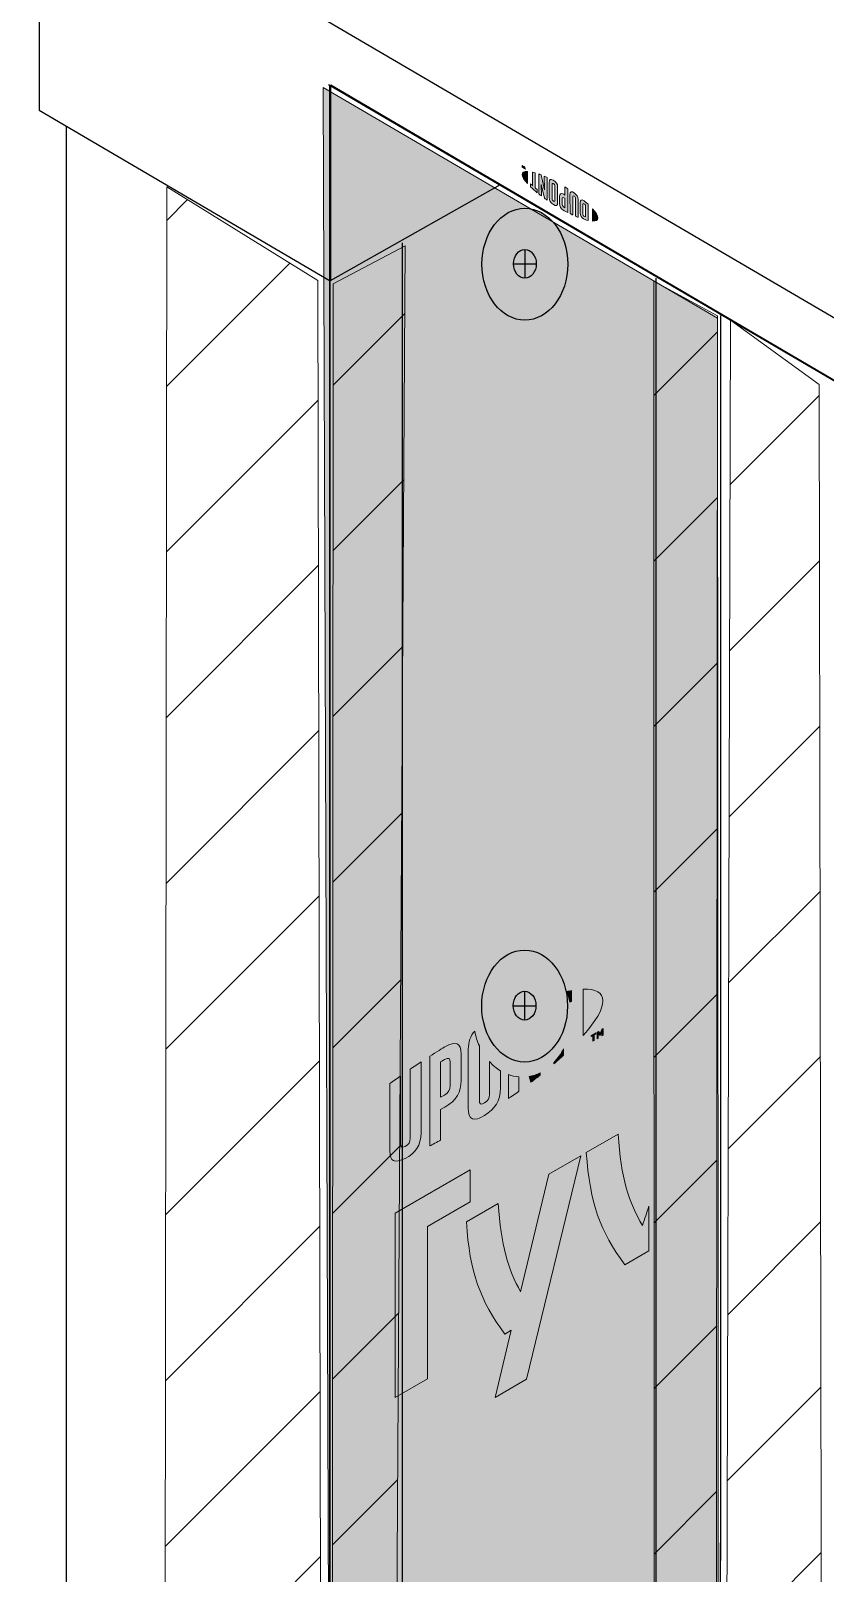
# Model space of a CAD drawing. Extents: x -1392 to 5791, y -3809 to 1722.
# Drawn here: x -850.2 to -782.4, y -1774.4 to -1642.7 of the extents above; entities that cross this region are included whole.
import ezdxf

# ---------------------------------------------------------------- set-up
doc = ezdxf.new("R2010")
doc.units = 0
doc.header["$MEASUREMENT"] = 0
for name, color, linetype, lineweight in [('G-ANNO-TTLB', 7, 'Continuous', 0), ('Layer 12', 7, 'Continuous', 0), ('TYVEK', 7, 'Continuous', 0), ('X-REF - TRACED', 7, 'Continuous', 0)]:
    doc.layers.add(name, color=color, linetype=linetype, lineweight=lineweight)
pattern_1 = [(45, (0, 0), (-7.071067, 7.07107), [])]

# ---------------------------------------------------------------- blocks, each defined once
blk = doc.blocks.new('Block_486')
at = {"layer": 'TYVEK', "color": 18, "lineweight": 25, "true_color": 0x000000}
for points in [[(-785.06, -1666.59)], [(-785.06, -1771.54)]]:
    blk.add_lwpolyline(points, dxfattribs=at)
blk = doc.blocks.new('Block_507')
at = {"layer": 'TYVEK', "true_color": 0x003b71, "transparency": 33554687}
h = blk.add_hatch(color=156, dxfattribs=at)
h.dxf.hatch_style = 2
edge = h.paths.add_edge_path()
edge.add_ellipse((-808.02, -1662.6), major_axis=(0, 4.78), ratio=0.766948, start_angle=0, end_angle=360)
h = blk.add_hatch(color=156, dxfattribs=at)
h.dxf.hatch_style = 2
edge = h.paths.add_edge_path()
edge.add_ellipse((-808.04, -1725.97), major_axis=(0, 4.78), ratio=0.766948, start_angle=0, end_angle=360)
at = {"layer": 'TYVEK', "color": 18, "lineweight": 25, "true_color": 0x080808}
for p, q in [((-808.02, -1661.34), (-808.02, -1663.8)), ((-809, -1662.57), (-807.05, -1662.57)), ((-808.04, -1724.7), (-808.04, -1727.17)), ((-809.01, -1725.94), (-807.07, -1725.94))]:
    blk.add_line(p, q, dxfattribs=at)
at = {"layer": 'TYVEK', "color": 33, "lineweight": 25, "true_color": 0xcc9966}
for points in [[(-808.54, -1658.18)], [(-812.2, -1662.96)], [(-808.55, -1721.55)]]:
    blk.add_lwpolyline(points, dxfattribs=at)
at = {"layer": 'TYVEK', "color": 18, "lineweight": 25, "true_color": 0x000000}
for centre in [(-808.02, -1662.6), (-808.04, -1725.97)]:
    blk.add_ellipse(centre, major_axis=(0, 4.78), ratio=0.766948, dxfattribs=at)
at = {"layer": 'TYVEK', "color": 18, "lineweight": 25, "true_color": 0x080808}
for centre in [(-808.02, -1662.57), (-808.04, -1725.94)]:
    blk.add_ellipse(centre, major_axis=(0, 1.23), ratio=0.788846, dxfattribs=at)
blk = doc.blocks.new('Block_668')
at = {"layer": 'TYVEK', "true_color": 0x003b71, "transparency": 33554687}
h = blk.add_hatch(color=156, dxfattribs=at)
h.dxf.hatch_style = 2
edge = h.paths.add_edge_path()
edge.add_spline(control_points=[(-808.11, -1654.39), (-808.11, -1654.39), (-808.14, -1654.38), (-808.14, -1654.38), (-808.14, -1654.38), (-808.18, -1654.28), (-808.18, -1654.28), (-808.18, -1654.28), (-808.22, -1654.33), (-808.22, -1654.33), (-808.22, -1654.33), (-808.24, -1654.32), (-808.24, -1654.32), (-808.24, -1654.32), (-808.24, -1654.17), (-808.24, -1654.17), (-808.24, -1654.17), (-808.22, -1654.18), (-808.22, -1654.18), (-808.22, -1654.18), (-808.22, -1654.29), (-808.22, -1654.29), (-808.22, -1654.29), (-808.18, -1654.24), (-808.18, -1654.24), (-808.18, -1654.24), (-808.18, -1654.24), (-808.18, -1654.24), (-808.18, -1654.24), (-808.14, -1654.33), (-808.14, -1654.33), (-808.14, -1654.33), (-808.14, -1654.23), (-808.14, -1654.23), (-808.14, -1654.23), (-808.11, -1654.24), (-808.11, -1654.24), (-808.11, -1654.24), (-808.11, -1654.39), (-808.11, -1654.39)], knot_values=[0, 0, 0, 0, 1, 1, 1, 2, 2, 2, 3, 3, 3, 4, 4, 4, 5, 5, 5, 6, 6, 6, 7, 7, 7, 8, 8, 8, 9, 9, 9, 10, 10, 10, 11, 11, 11, 12, 12, 12, 13, 13, 13, 13], degree=3, periodic=0)
edge = h.paths.add_edge_path()
edge.add_spline(control_points=[(-808.02, -1654.42), (-808.02, -1654.42), (-807.98, -1654.44), (-807.98, -1654.44), (-807.98, -1654.44), (-807.98, -1654.47), (-807.98, -1654.47), (-807.98, -1654.47), (-808.08, -1654.41), (-808.08, -1654.41), (-808.08, -1654.41), (-808.08, -1654.38), (-808.08, -1654.38), (-808.08, -1654.38), (-808.04, -1654.4), (-808.04, -1654.4), (-808.04, -1654.4), (-808.04, -1654.28), (-808.04, -1654.28), (-808.04, -1654.28), (-808.02, -1654.29), (-808.02, -1654.29), (-808.02, -1654.29), (-808.02, -1654.42), (-808.02, -1654.42)], knot_values=[0, 0, 0, 0, 1, 1, 1, 2, 2, 2, 3, 3, 3, 4, 4, 4, 5, 5, 5, 6, 6, 6, 7, 7, 7, 8, 8, 8, 8], degree=3, periodic=0)
h = blk.add_hatch(color=156, dxfattribs=at)
h.dxf.hatch_style = 2
edge = h.paths.add_edge_path()
edge.add_spline(control_points=[(-808.24, -1654.94), (-808.24, -1654.75), (-808.08, -1654.66), (-807.8, -1654.67), (-807.8, -1654.67), (-807.8, -1655.71), (-807.8, -1655.71), (-808.08, -1655.4), (-808.24, -1655.13), (-808.24, -1654.94)], knot_values=[0, 0, 0, 0, 1, 1, 1, 2, 2, 2, 3, 3, 3, 3], degree=3, periodic=0)
h = blk.add_hatch(color=156, dxfattribs=at)
h.dxf.hatch_style = 2
edge = h.paths.add_edge_path()
edge.add_spline(control_points=[(-806.96, -1656.23), (-807.02, -1656.18), (-807.08, -1656.13), (-807.14, -1656.08), (-807.14, -1656.08), (-807.14, -1654.8), (-807.14, -1654.8), (-807.19, -1654.78), (-807.29, -1654.75), (-807.36, -1654.74), (-807.36, -1654.74), (-807.36, -1655.9), (-807.36, -1655.9), (-807.42, -1655.84), (-807.48, -1655.79), (-807.54, -1655.74), (-807.54, -1655.74), (-807.53, -1655.99), (-807.53, -1655.99), (-807.36, -1656.16), (-807.17, -1656.32), (-806.96, -1656.5), (-806.96, -1656.5), (-806.96, -1656.23), (-806.96, -1656.23)], knot_values=[0, 0, 0, 0, 1, 1, 1, 2, 2, 2, 3, 3, 3, 4, 4, 4, 5, 5, 5, 6, 6, 6, 7, 7, 7, 8, 8, 8, 8], degree=3, periodic=0)
h = blk.add_hatch(color=156, dxfattribs=at)
h.dxf.hatch_style = 2
edge = h.paths.add_edge_path()
edge.add_spline(control_points=[(-806.63, -1655.78), (-806.63, -1655.78), (-806.35, -1656.96), (-806.35, -1656.96), (-806.28, -1657.01), (-806.19, -1657.08), (-806.12, -1657.12), (-806.12, -1657.12), (-806.12, -1655.19), (-806.12, -1655.19), (-806.17, -1655.16), (-806.3, -1655.11), (-806.36, -1655.08), (-806.36, -1655.08), (-806.34, -1656.24), (-806.34, -1656.24), (-806.34, -1656.24), (-806.63, -1654.97), (-806.63, -1654.97), (-806.69, -1654.95), (-806.78, -1654.92), (-806.84, -1654.89), (-806.84, -1654.89), (-806.83, -1656.6), (-806.83, -1656.6), (-806.77, -1656.65), (-806.66, -1656.73), (-806.61, -1656.77), (-806.61, -1656.77), (-806.63, -1655.78), (-806.63, -1655.78)], knot_values=[0, 0, 0, 0, 1, 1, 1, 2, 2, 2, 3, 3, 3, 4, 4, 4, 5, 5, 5, 6, 6, 6, 7, 7, 7, 8, 8, 8, 9, 9, 9, 10, 10, 10, 10], degree=3, periodic=0)
h = blk.add_hatch(color=156, dxfattribs=at)
h.dxf.hatch_style = 2
edge = h.paths.add_edge_path()
edge.add_spline(control_points=[(-805.7, -1655.77), (-805.7, -1655.69), (-805.67, -1655.66), (-805.59, -1655.71), (-805.5, -1655.76), (-805.47, -1655.82), (-805.47, -1655.9), (-805.47, -1655.9), (-805.47, -1657.16), (-805.47, -1657.16), (-805.47, -1657.24), (-805.49, -1657.27), (-805.58, -1657.22), (-805.67, -1657.16), (-805.69, -1657.11), (-805.69, -1657.03), (-805.69, -1657.03), (-805.7, -1655.77), (-805.7, -1655.77)], knot_values=[0, 0, 0, 0, 1, 1, 1, 2, 2, 2, 3, 3, 3, 4, 4, 4, 5, 5, 5, 6, 6, 6, 6], degree=3, periodic=0)
edge = h.paths.add_edge_path()
edge.add_spline(control_points=[(-805.58, -1657.5), (-805.35, -1657.64), (-805.22, -1657.6), (-805.22, -1657.34), (-805.22, -1657.34), (-805.22, -1656.02), (-805.22, -1656.02), (-805.22, -1655.74), (-805.35, -1655.55), (-805.59, -1655.43), (-805.82, -1655.3), (-805.95, -1655.34), (-805.95, -1655.63), (-805.95, -1655.63), (-805.94, -1656.89), (-805.94, -1656.89), (-805.94, -1657.18), (-805.83, -1657.34), (-805.58, -1657.5)], knot_values=[0, 0, 0, 0, 1, 1, 1, 2, 2, 2, 3, 3, 3, 4, 4, 4, 5, 5, 5, 6, 6, 6, 6], degree=3, periodic=0)
h = blk.add_hatch(color=156, dxfattribs=at)
h.dxf.hatch_style = 2
edge = h.paths.add_edge_path()
edge.add_spline(control_points=[(-804.82, -1656.98), (-804.82, -1656.89), (-804.79, -1656.86), (-804.69, -1656.92), (-804.69, -1656.92), (-804.6, -1656.97), (-804.6, -1656.97), (-804.6, -1656.97), (-804.6, -1657.77), (-804.6, -1657.77), (-804.64, -1657.75), (-804.66, -1657.74), (-804.68, -1657.72), (-804.79, -1657.66), (-804.81, -1657.6), (-804.82, -1657.51), (-804.82, -1657.51), (-804.82, -1656.98), (-804.82, -1656.98)], knot_values=[0, 0, 0, 0, 1, 1, 1, 2, 2, 2, 3, 3, 3, 4, 4, 4, 5, 5, 5, 6, 6, 6, 6], degree=3, periodic=0)
edge = h.paths.add_edge_path()
edge.add_spline(control_points=[(-804.7, -1658), (-804.66, -1658.02), (-804.5, -1658.1), (-804.36, -1658.18), (-804.36, -1658.18), (-804.36, -1656.16), (-804.36, -1656.16), (-804.41, -1656.13), (-804.54, -1656.05), (-804.61, -1656), (-804.61, -1656), (-804.6, -1656.69), (-804.6, -1656.69), (-804.6, -1656.69), (-804.7, -1656.63), (-804.7, -1656.63), (-804.96, -1656.49), (-805.07, -1656.56), (-805.06, -1656.82), (-805.06, -1656.82), (-805.06, -1657.41), (-805.06, -1657.41), (-805.06, -1657.66), (-804.94, -1657.86), (-804.7, -1658)], knot_values=[0, 0, 0, 0, 1, 1, 1, 2, 2, 2, 3, 3, 3, 4, 4, 4, 5, 5, 5, 6, 6, 6, 7, 7, 7, 8, 8, 8, 8], degree=3, periodic=0)
h = blk.add_hatch(color=156, dxfattribs=at)
h.dxf.hatch_style = 2
edge = h.paths.add_edge_path()
edge.add_spline(control_points=[(-803.92, -1656.84), (-803.92, -1656.76), (-803.9, -1656.72), (-803.81, -1656.78), (-803.73, -1656.84), (-803.7, -1656.9), (-803.7, -1656.99), (-803.7, -1656.99), (-803.7, -1658.49), (-803.7, -1658.49), (-803.64, -1658.51), (-803.52, -1658.57), (-803.46, -1658.59), (-803.46, -1658.59), (-803.47, -1657.07), (-803.47, -1657.07), (-803.47, -1656.83), (-803.57, -1656.68), (-803.81, -1656.51), (-804.03, -1656.35), (-804.17, -1656.4), (-804.17, -1656.67), (-804.17, -1656.67), (-804.16, -1658.27), (-804.16, -1658.27), (-804.12, -1658.3), (-803.97, -1658.37), (-803.92, -1658.39), (-803.92, -1658.39), (-803.92, -1656.84), (-803.92, -1656.84)], knot_values=[0, 0, 0, 0, 1, 1, 1, 2, 2, 2, 3, 3, 3, 4, 4, 4, 5, 5, 5, 6, 6, 6, 7, 7, 7, 8, 8, 8, 9, 9, 9, 10, 10, 10, 10], degree=3, periodic=0)
h = blk.add_hatch(color=156, dxfattribs=at)
h.dxf.hatch_style = 2
edge = h.paths.add_edge_path()
edge.add_spline(control_points=[(-803.07, -1657.49), (-803.07, -1657.41), (-803.03, -1657.4), (-802.98, -1657.43), (-802.94, -1657.45), (-802.88, -1657.5), (-802.83, -1657.55), (-802.83, -1657.55), (-802.83, -1658.54), (-802.83, -1658.54), (-802.88, -1658.53), (-802.94, -1658.51), (-802.98, -1658.49), (-803.03, -1658.46), (-803.07, -1658.41), (-803.07, -1658.33), (-803.07, -1658.33), (-803.07, -1657.49), (-803.07, -1657.49)], knot_values=[0, 0, 0, 0, 1, 1, 1, 2, 2, 2, 3, 3, 3, 4, 4, 4, 5, 5, 5, 6, 6, 6, 6], degree=3, periodic=0)
edge = h.paths.add_edge_path()
edge.add_spline(control_points=[(-803.01, -1658.73), (-802.93, -1658.77), (-802.82, -1658.81), (-802.62, -1658.86), (-802.62, -1658.86), (-802.62, -1657.48), (-802.62, -1657.48), (-802.8, -1657.31), (-802.94, -1657.2), (-803.01, -1657.15), (-803.19, -1657.05), (-803.29, -1657.12), (-803.29, -1657.32), (-803.29, -1657.32), (-803.29, -1658.24), (-803.29, -1658.24), (-803.29, -1658.44), (-803.19, -1658.63), (-803.01, -1658.73)], knot_values=[0, 0, 0, 0, 1, 1, 1, 2, 2, 2, 3, 3, 3, 4, 4, 4, 5, 5, 5, 6, 6, 6, 6], degree=3, periodic=0)
h = blk.add_hatch(color=156, dxfattribs=at)
h.dxf.hatch_style = 2
edge = h.paths.add_edge_path()
edge.add_spline(control_points=[(-801.79, -1658.65), (-801.79, -1658.45), (-801.95, -1658.18), (-802.23, -1657.87), (-802.23, -1657.87), (-802.23, -1658.91), (-802.23, -1658.91), (-801.95, -1658.92), (-801.79, -1658.83), (-801.79, -1658.65)], knot_values=[0, 0, 0, 0, 1, 1, 1, 2, 2, 2, 3, 3, 3, 3], degree=3, periodic=0)
at = {"layer": 'TYVEK'}
for points, knots in [([(-808.11, -1654.39), (-808.11, -1654.39), (-808.14, -1654.38), (-808.14, -1654.38), (-808.14, -1654.38), (-808.18, -1654.28), (-808.18, -1654.28), (-808.18, -1654.28), (-808.22, -1654.33), (-808.22, -1654.33), (-808.22, -1654.33), (-808.24, -1654.32), (-808.24, -1654.32), (-808.24, -1654.32), (-808.24, -1654.17), (-808.24, -1654.17), (-808.24, -1654.17), (-808.22, -1654.18), (-808.22, -1654.18), (-808.22, -1654.18), (-808.22, -1654.29), (-808.22, -1654.29), (-808.22, -1654.29), (-808.18, -1654.24), (-808.18, -1654.24), (-808.18, -1654.24), (-808.18, -1654.24), (-808.18, -1654.24), (-808.18, -1654.24), (-808.14, -1654.33), (-808.14, -1654.33), (-808.14, -1654.33), (-808.14, -1654.23), (-808.14, -1654.23), (-808.14, -1654.23), (-808.11, -1654.24), (-808.11, -1654.24), (-808.11, -1654.24), (-808.11, -1654.39), (-808.11, -1654.39)], [0, 0, 0, 0, 1, 1, 1, 2, 2, 2, 3, 3, 3, 4, 4, 4, 5, 5, 5, 6, 6, 6, 7, 7, 7, 8, 8, 8, 9, 9, 9, 10, 10, 10, 11, 11, 11, 12, 12, 12, 13, 13, 13, 13]), ([(-808.24, -1654.94), (-808.24, -1654.75), (-808.08, -1654.66), (-807.8, -1654.67), (-807.8, -1654.67), (-807.8, -1655.71), (-807.8, -1655.71), (-808.08, -1655.4), (-808.24, -1655.13), (-808.24, -1654.94)], [0, 0, 0, 0, 1, 1, 1, 2, 2, 2, 3, 3, 3, 3]), ([(-808.02, -1654.42), (-808.02, -1654.42), (-807.98, -1654.44), (-807.98, -1654.44), (-807.98, -1654.44), (-807.98, -1654.47), (-807.98, -1654.47), (-807.98, -1654.47), (-808.08, -1654.41), (-808.08, -1654.41), (-808.08, -1654.41), (-808.08, -1654.38), (-808.08, -1654.38), (-808.08, -1654.38), (-808.04, -1654.4), (-808.04, -1654.4), (-808.04, -1654.4), (-808.04, -1654.28), (-808.04, -1654.28), (-808.04, -1654.28), (-808.02, -1654.29), (-808.02, -1654.29), (-808.02, -1654.29), (-808.02, -1654.42), (-808.02, -1654.42)], [0, 0, 0, 0, 1, 1, 1, 2, 2, 2, 3, 3, 3, 4, 4, 4, 5, 5, 5, 6, 6, 6, 7, 7, 7, 8, 8, 8, 8]), ([(-806.96, -1656.23), (-807.02, -1656.18), (-807.08, -1656.13), (-807.14, -1656.08), (-807.14, -1656.08), (-807.14, -1654.8), (-807.14, -1654.8), (-807.19, -1654.78), (-807.29, -1654.75), (-807.36, -1654.74), (-807.36, -1654.74), (-807.36, -1655.9), (-807.36, -1655.9), (-807.42, -1655.84), (-807.48, -1655.79), (-807.54, -1655.74), (-807.54, -1655.74), (-807.53, -1655.99), (-807.53, -1655.99), (-807.36, -1656.16), (-807.17, -1656.32), (-806.96, -1656.5), (-806.96, -1656.5), (-806.96, -1656.23), (-806.96, -1656.23)], [0, 0, 0, 0, 1, 1, 1, 2, 2, 2, 3, 3, 3, 4, 4, 4, 5, 5, 5, 6, 6, 6, 7, 7, 7, 8, 8, 8, 8]), ([(-806.63, -1655.78), (-806.63, -1655.78), (-806.35, -1656.96), (-806.35, -1656.96), (-806.28, -1657.01), (-806.19, -1657.08), (-806.12, -1657.12), (-806.12, -1657.12), (-806.12, -1655.19), (-806.12, -1655.19), (-806.17, -1655.16), (-806.3, -1655.11), (-806.36, -1655.08), (-806.36, -1655.08), (-806.34, -1656.24), (-806.34, -1656.24), (-806.34, -1656.24), (-806.63, -1654.97), (-806.63, -1654.97), (-806.69, -1654.95), (-806.78, -1654.92), (-806.84, -1654.89), (-806.84, -1654.89), (-806.83, -1656.6), (-806.83, -1656.6), (-806.77, -1656.65), (-806.66, -1656.73), (-806.61, -1656.77), (-806.61, -1656.77), (-806.63, -1655.78), (-806.63, -1655.78)], [0, 0, 0, 0, 1, 1, 1, 2, 2, 2, 3, 3, 3, 4, 4, 4, 5, 5, 5, 6, 6, 6, 7, 7, 7, 8, 8, 8, 9, 9, 9, 10, 10, 10, 10]), ([(-805.58, -1657.5), (-805.35, -1657.64), (-805.22, -1657.6), (-805.22, -1657.34), (-805.22, -1657.34), (-805.22, -1656.02), (-805.22, -1656.02), (-805.22, -1655.74), (-805.35, -1655.55), (-805.59, -1655.43), (-805.82, -1655.3), (-805.95, -1655.34), (-805.95, -1655.63), (-805.95, -1655.63), (-805.94, -1656.89), (-805.94, -1656.89), (-805.94, -1657.18), (-805.83, -1657.34), (-805.58, -1657.5)], [0, 0, 0, 0, 1, 1, 1, 2, 2, 2, 3, 3, 3, 4, 4, 4, 5, 5, 5, 6, 6, 6, 6]), ([(-805.7, -1655.77), (-805.7, -1655.69), (-805.67, -1655.66), (-805.59, -1655.71), (-805.5, -1655.76), (-805.47, -1655.82), (-805.47, -1655.9), (-805.47, -1655.9), (-805.47, -1657.16), (-805.47, -1657.16), (-805.47, -1657.24), (-805.49, -1657.27), (-805.58, -1657.22), (-805.67, -1657.16), (-805.69, -1657.11), (-805.69, -1657.03), (-805.69, -1657.03), (-805.7, -1655.77), (-805.7, -1655.77)], [0, 0, 0, 0, 1, 1, 1, 2, 2, 2, 3, 3, 3, 4, 4, 4, 5, 5, 5, 6, 6, 6, 6]), ([(-804.7, -1658), (-804.66, -1658.02), (-804.5, -1658.1), (-804.36, -1658.18), (-804.36, -1658.18), (-804.36, -1656.16), (-804.36, -1656.16), (-804.41, -1656.13), (-804.54, -1656.05), (-804.61, -1656), (-804.61, -1656), (-804.6, -1656.69), (-804.6, -1656.69), (-804.6, -1656.69), (-804.7, -1656.63), (-804.7, -1656.63), (-804.96, -1656.49), (-805.07, -1656.56), (-805.06, -1656.82), (-805.06, -1656.82), (-805.06, -1657.41), (-805.06, -1657.41), (-805.06, -1657.66), (-804.94, -1657.86), (-804.7, -1658)], [0, 0, 0, 0, 1, 1, 1, 2, 2, 2, 3, 3, 3, 4, 4, 4, 5, 5, 5, 6, 6, 6, 7, 7, 7, 8, 8, 8, 8]), ([(-804.82, -1656.98), (-804.82, -1656.89), (-804.79, -1656.86), (-804.69, -1656.92), (-804.69, -1656.92), (-804.6, -1656.97), (-804.6, -1656.97), (-804.6, -1656.97), (-804.6, -1657.77), (-804.6, -1657.77), (-804.64, -1657.75), (-804.66, -1657.74), (-804.68, -1657.72), (-804.79, -1657.66), (-804.81, -1657.6), (-804.82, -1657.51), (-804.82, -1657.51), (-804.82, -1656.98), (-804.82, -1656.98)], [0, 0, 0, 0, 1, 1, 1, 2, 2, 2, 3, 3, 3, 4, 4, 4, 5, 5, 5, 6, 6, 6, 6]), ([(-803.92, -1656.84), (-803.92, -1656.76), (-803.9, -1656.72), (-803.81, -1656.78), (-803.73, -1656.84), (-803.7, -1656.9), (-803.7, -1656.99), (-803.7, -1656.99), (-803.7, -1658.49), (-803.7, -1658.49), (-803.64, -1658.51), (-803.52, -1658.57), (-803.46, -1658.59), (-803.46, -1658.59), (-803.47, -1657.07), (-803.47, -1657.07), (-803.47, -1656.83), (-803.57, -1656.68), (-803.81, -1656.51), (-804.03, -1656.35), (-804.17, -1656.4), (-804.17, -1656.67), (-804.17, -1656.67), (-804.16, -1658.27), (-804.16, -1658.27), (-804.12, -1658.3), (-803.97, -1658.37), (-803.92, -1658.39), (-803.92, -1658.39), (-803.92, -1656.84), (-803.92, -1656.84)], [0, 0, 0, 0, 1, 1, 1, 2, 2, 2, 3, 3, 3, 4, 4, 4, 5, 5, 5, 6, 6, 6, 7, 7, 7, 8, 8, 8, 9, 9, 9, 10, 10, 10, 10]), ([(-803.01, -1658.73), (-802.93, -1658.77), (-802.82, -1658.81), (-802.62, -1658.86), (-802.62, -1658.86), (-802.62, -1657.48), (-802.62, -1657.48), (-802.8, -1657.31), (-802.94, -1657.2), (-803.01, -1657.15), (-803.19, -1657.05), (-803.29, -1657.12), (-803.29, -1657.32), (-803.29, -1657.32), (-803.29, -1658.24), (-803.29, -1658.24), (-803.29, -1658.44), (-803.19, -1658.63), (-803.01, -1658.73)], [0, 0, 0, 0, 1, 1, 1, 2, 2, 2, 3, 3, 3, 4, 4, 4, 5, 5, 5, 6, 6, 6, 6]), ([(-803.07, -1657.49), (-803.07, -1657.41), (-803.03, -1657.4), (-802.98, -1657.43), (-802.94, -1657.45), (-802.88, -1657.5), (-802.83, -1657.55), (-802.83, -1657.55), (-802.83, -1658.54), (-802.83, -1658.54), (-802.88, -1658.53), (-802.94, -1658.51), (-802.98, -1658.49), (-803.03, -1658.46), (-803.07, -1658.41), (-803.07, -1658.33), (-803.07, -1658.33), (-803.07, -1657.49), (-803.07, -1657.49)], [0, 0, 0, 0, 1, 1, 1, 2, 2, 2, 3, 3, 3, 4, 4, 4, 5, 5, 5, 6, 6, 6, 6]), ([(-801.79, -1658.65), (-801.79, -1658.45), (-801.95, -1658.18), (-802.23, -1657.87), (-802.23, -1657.87), (-802.23, -1658.91), (-802.23, -1658.91), (-801.95, -1658.92), (-801.79, -1658.83), (-801.79, -1658.65)], [0, 0, 0, 0, 1, 1, 1, 2, 2, 2, 3, 3, 3, 3])]:
    blk.add_open_spline(points, degree=3, knots=knots, dxfattribs=at)
blk = doc.blocks.new('Block_789')
at = {"layer": 'X-REF - TRACED', "true_color": 0x848484, "transparency": 33554687}
h = blk.add_hatch(color=252, dxfattribs=at)
h.dxf.hatch_style = 2
edge = h.paths.add_edge_path()
edge.add_spline(control_points=[(-801.35, -1725.53), (-801.35, -1726.25), (-801.96, -1727.28), (-803.03, -1728.48), (-803.03, -1728.48), (-803.03, -1724.53), (-803.03, -1724.53), (-801.96, -1724.49), (-801.35, -1724.81), (-801.35, -1725.53)], knot_values=[0, 0, 0, 0, 1, 1, 1, 2, 2, 2, 3, 3, 3, 3], degree=3, periodic=0)
h = blk.add_hatch(color=252, dxfattribs=at)
h.dxf.hatch_style = 2
edge = h.paths.add_edge_path()
edge.add_spline(control_points=[(-804.03, -1724.65), (-804.03, -1724.65), (-804.03, -1725.59), (-804.03, -1725.59), (-804.08, -1725.6), (-804.13, -1725.61), (-804.19, -1725.63), (-804.25, -1725.32), (-804.33, -1725.02), (-804.45, -1724.73), (-804.3, -1724.7), (-804.17, -1724.67), (-804.03, -1724.65)], knot_values=[0, 0, 0, 0, 1, 1, 1, 2, 2, 2, 3, 3, 3, 4, 4, 4, 4], degree=3, periodic=0)
h = blk.add_hatch(color=252, dxfattribs=at)
h.dxf.hatch_style = 2
edge = h.paths.add_edge_path()
edge.add_spline(control_points=[(-811.05, -1730.7), (-811.05, -1730.7), (-811.05, -1733.53), (-811.05, -1733.53), (-811.05, -1733.83), (-811.14, -1734.04), (-811.47, -1734.24), (-811.82, -1734.45), (-811.91, -1734.34), (-811.91, -1734.02), (-811.91, -1734.02), (-811.91, -1729.37), (-811.91, -1729.37), (-812.09, -1728.98), (-812.23, -1728.56), (-812.31, -1728.11), (-812.66, -1728.52), (-812.86, -1729.04), (-812.86, -1729.66), (-812.86, -1729.66), (-812.86, -1734.66), (-812.86, -1734.66), (-812.86, -1735.73), (-812.39, -1735.89), (-811.47, -1735.32), (-810.58, -1734.75), (-810.11, -1734.09), (-810.11, -1732.96), (-810.11, -1732.96), (-810.11, -1731.49), (-810.11, -1731.49), (-810.46, -1731.29), (-810.77, -1731.02), (-811.05, -1730.7)], knot_values=[0, 0, 0, 0, 1, 1, 1, 2, 2, 2, 3, 3, 3, 4, 4, 4, 5, 5, 5, 6, 6, 6, 7, 7, 7, 8, 8, 8, 9, 9, 9, 10, 10, 10, 11, 11, 11, 11], degree=3, periodic=0)
h = blk.add_hatch(color=252, dxfattribs=at)
h.dxf.hatch_style = 2
edge = h.paths.add_edge_path()
edge.add_spline(control_points=[(-802.35, -1728.48), (-802.35, -1728.48), (-802.35, -1728.58), (-802.35, -1728.58), (-802.35, -1728.58), (-802.2, -1728.49), (-802.2, -1728.49), (-802.2, -1728.49), (-802.2, -1728.96), (-802.2, -1728.96), (-802.2, -1728.96), (-802.1, -1728.9), (-802.1, -1728.9), (-802.1, -1728.9), (-802.1, -1728.44), (-802.1, -1728.44), (-802.1, -1728.44), (-801.95, -1728.35), (-801.95, -1728.35), (-801.95, -1728.35), (-801.95, -1728.25), (-801.95, -1728.25), (-801.95, -1728.25), (-802.35, -1728.48), (-802.35, -1728.48)], knot_values=[0, 0, 0, 0, 1, 1, 1, 2, 2, 2, 3, 3, 3, 4, 4, 4, 5, 5, 5, 6, 6, 6, 7, 7, 7, 8, 8, 8, 8], degree=3, periodic=0)
edge = h.paths.add_edge_path()
edge.add_spline(control_points=[(-801.44, -1727.96), (-801.44, -1727.96), (-801.59, -1728.31), (-801.59, -1728.31), (-801.59, -1728.31), (-801.74, -1728.13), (-801.74, -1728.13), (-801.74, -1728.13), (-801.84, -1728.19), (-801.84, -1728.19), (-801.84, -1728.19), (-801.84, -1728.76), (-801.84, -1728.76), (-801.84, -1728.76), (-801.75, -1728.7), (-801.75, -1728.7), (-801.75, -1728.7), (-801.75, -1728.3), (-801.75, -1728.3), (-801.75, -1728.3), (-801.6, -1728.48), (-801.6, -1728.48), (-801.6, -1728.48), (-801.59, -1728.48), (-801.59, -1728.48), (-801.59, -1728.48), (-801.44, -1728.12), (-801.44, -1728.12), (-801.44, -1728.12), (-801.44, -1728.52), (-801.44, -1728.52), (-801.44, -1728.52), (-801.34, -1728.47), (-801.34, -1728.47), (-801.34, -1728.47), (-801.34, -1727.9), (-801.34, -1727.9), (-801.34, -1727.9), (-801.44, -1727.96), (-801.44, -1727.96)], knot_values=[0, 0, 0, 0, 1, 1, 1, 2, 2, 2, 3, 3, 3, 4, 4, 4, 5, 5, 5, 6, 6, 6, 7, 7, 7, 8, 8, 8, 9, 9, 9, 10, 10, 10, 11, 11, 11, 12, 12, 12, 13, 13, 13, 13], degree=3, periodic=0)
h = blk.add_hatch(color=252, dxfattribs=at)
h.dxf.hatch_style = 2
edge = h.paths.add_edge_path()
edge.add_spline(control_points=[(-814.41, -1732.79), (-814.41, -1733.12), (-814.51, -1733.35), (-814.89, -1733.57), (-814.89, -1733.57), (-815.22, -1733.76), (-815.22, -1733.76), (-815.22, -1733.76), (-815.22, -1730.74), (-815.22, -1730.74), (-815.07, -1730.64), (-814.99, -1730.6), (-814.9, -1730.55), (-814.49, -1730.31), (-814.41, -1730.44), (-814.41, -1730.77), (-814.41, -1730.77), (-814.41, -1732.79), (-814.41, -1732.79)], knot_values=[0, 0, 0, 0, 1, 1, 1, 2, 2, 2, 3, 3, 3, 4, 4, 4, 5, 5, 5, 6, 6, 6, 6], degree=3, periodic=0)
edge = h.paths.add_edge_path()
edge.add_spline(control_points=[(-814.85, -1729.45), (-815.01, -1729.54), (-815.61, -1729.91), (-816.15, -1730.26), (-816.15, -1730.26), (-816.15, -1737.91), (-816.15, -1737.91), (-815.97, -1737.82), (-815.48, -1737.57), (-815.22, -1737.42), (-815.22, -1737.42), (-815.22, -1734.82), (-815.22, -1734.82), (-815.22, -1734.82), (-814.85, -1734.61), (-814.85, -1734.61), (-813.87, -1734.04), (-813.46, -1733.3), (-813.46, -1732.33), (-813.46, -1732.33), (-813.46, -1730.07), (-813.46, -1730.07), (-813.46, -1729.12), (-813.92, -1728.91), (-814.85, -1729.45)], knot_values=[0, 0, 0, 0, 1, 1, 1, 2, 2, 2, 3, 3, 3, 4, 4, 4, 5, 5, 5, 6, 6, 6, 7, 7, 7, 8, 8, 8, 8], degree=3, periodic=0)
h = blk.add_hatch(color=252, dxfattribs=at)
h.dxf.hatch_style = 2
edge = h.paths.add_edge_path()
edge.add_spline(control_points=[(-805.55, -1730.81), (-805.22, -1730.47), (-804.93, -1730.07), (-804.71, -1729.62), (-804.71, -1729.62), (-804.71, -1730.17), (-804.71, -1730.17), (-804.97, -1730.4), (-805.35, -1730.74), (-805.55, -1730.91), (-805.55, -1730.91), (-805.55, -1730.81), (-805.55, -1730.81)], knot_values=[0, 0, 0, 0, 1, 1, 1, 2, 2, 2, 3, 3, 3, 4, 4, 4, 4], degree=3, periodic=0)
h = blk.add_hatch(color=252, dxfattribs=at)
h.dxf.hatch_style = 2
edge = h.paths.add_edge_path()
edge.add_spline(control_points=[(-817.83, -1737.26), (-817.83, -1737.57), (-817.92, -1737.81), (-818.25, -1737.96), (-818.57, -1738.1), (-818.66, -1737.99), (-818.66, -1737.63), (-818.66, -1737.63), (-818.66, -1731.95), (-818.66, -1731.95), (-818.87, -1732.1), (-819.35, -1732.45), (-819.55, -1732.6), (-819.55, -1732.6), (-819.55, -1738.35), (-819.55, -1738.35), (-819.55, -1739.27), (-819.17, -1739.4), (-818.25, -1738.99), (-817.4, -1738.62), (-816.89, -1737.83), (-816.89, -1736.81), (-816.89, -1736.81), (-816.89, -1730.74), (-816.89, -1730.74), (-817.06, -1730.85), (-817.64, -1731.24), (-817.83, -1731.37), (-817.83, -1731.37), (-817.83, -1737.26), (-817.83, -1737.26)], knot_values=[0, 0, 0, 0, 1, 1, 1, 2, 2, 2, 3, 3, 3, 4, 4, 4, 5, 5, 5, 6, 6, 6, 7, 7, 7, 8, 8, 8, 9, 9, 9, 10, 10, 10, 10], degree=3, periodic=0)
h = blk.add_hatch(color=252, dxfattribs=at)
h.dxf.hatch_style = 2
edge = h.paths.add_edge_path()
edge.add_spline(control_points=[(-808.55, -1732.02), (-808.55, -1732.02), (-808.53, -1733.24), (-808.53, -1733.24), (-808.77, -1733.42), (-809.25, -1733.75), (-809.43, -1733.88), (-809.43, -1733.88), (-809.43, -1731.83), (-809.43, -1731.83), (-809.15, -1731.93), (-808.85, -1732), (-808.55, -1732.02)], knot_values=[0, 0, 0, 0, 1, 1, 1, 2, 2, 2, 3, 3, 3, 4, 4, 4, 4], degree=3, periodic=0)
h = blk.add_hatch(color=252, dxfattribs=at)
h.dxf.hatch_style = 2
edge = h.paths.add_edge_path()
edge.add_spline(control_points=[(-806.7, -1731.67), (-806.7, -1731.67), (-806.7, -1731.86), (-806.7, -1731.86), (-806.93, -1732.04), (-807.27, -1732.3), (-807.5, -1732.48), (-807.5, -1732.48), (-807.66, -1731.98), (-807.66, -1731.98), (-807.33, -1731.93), (-807.01, -1731.82), (-806.7, -1731.67)], knot_values=[0, 0, 0, 0, 1, 1, 1, 2, 2, 2, 3, 3, 3, 4, 4, 4, 4], degree=3, periodic=0)
at = {"layer": 'X-REF - TRACED'}
for points, knots in [([(-801.35, -1725.53), (-801.35, -1726.25), (-801.96, -1727.28), (-803.03, -1728.48), (-803.03, -1728.48), (-803.03, -1724.53), (-803.03, -1724.53), (-801.96, -1724.49), (-801.35, -1724.81), (-801.35, -1725.53)], [0, 0, 0, 0, 1, 1, 1, 2, 2, 2, 3, 3, 3, 3]), ([(-804.03, -1724.65), (-804.03, -1724.65), (-804.03, -1725.59), (-804.03, -1725.59), (-804.08, -1725.6), (-804.13, -1725.61), (-804.19, -1725.63), (-804.25, -1725.32), (-804.33, -1725.02), (-804.45, -1724.73), (-804.3, -1724.7), (-804.17, -1724.67), (-804.03, -1724.65)], [0, 0, 0, 0, 1, 1, 1, 2, 2, 2, 3, 3, 3, 4, 4, 4, 4]), ([(-811.05, -1730.7), (-811.05, -1730.7), (-811.05, -1733.53), (-811.05, -1733.53), (-811.05, -1733.83), (-811.14, -1734.04), (-811.47, -1734.24), (-811.82, -1734.45), (-811.91, -1734.34), (-811.91, -1734.02), (-811.91, -1734.02), (-811.91, -1729.37), (-811.91, -1729.37), (-812.09, -1728.98), (-812.23, -1728.56), (-812.31, -1728.11), (-812.66, -1728.52), (-812.86, -1729.04), (-812.86, -1729.66), (-812.86, -1729.66), (-812.86, -1734.66), (-812.86, -1734.66), (-812.86, -1735.73), (-812.39, -1735.89), (-811.47, -1735.32), (-810.58, -1734.75), (-810.11, -1734.09), (-810.11, -1732.96), (-810.11, -1732.96), (-810.11, -1731.49), (-810.11, -1731.49), (-810.46, -1731.29), (-810.77, -1731.02), (-811.05, -1730.7)], [0, 0, 0, 0, 1, 1, 1, 2, 2, 2, 3, 3, 3, 4, 4, 4, 5, 5, 5, 6, 6, 6, 7, 7, 7, 8, 8, 8, 9, 9, 9, 10, 10, 10, 11, 11, 11, 11]), ([(-802.35, -1728.48), (-802.35, -1728.48), (-802.35, -1728.58), (-802.35, -1728.58), (-802.35, -1728.58), (-802.2, -1728.49), (-802.2, -1728.49), (-802.2, -1728.49), (-802.2, -1728.96), (-802.2, -1728.96), (-802.2, -1728.96), (-802.1, -1728.9), (-802.1, -1728.9), (-802.1, -1728.9), (-802.1, -1728.44), (-802.1, -1728.44), (-802.1, -1728.44), (-801.95, -1728.35), (-801.95, -1728.35), (-801.95, -1728.35), (-801.95, -1728.25), (-801.95, -1728.25), (-801.95, -1728.25), (-802.35, -1728.48), (-802.35, -1728.48)], [0, 0, 0, 0, 1, 1, 1, 2, 2, 2, 3, 3, 3, 4, 4, 4, 5, 5, 5, 6, 6, 6, 7, 7, 7, 8, 8, 8, 8]), ([(-801.44, -1727.96), (-801.44, -1727.96), (-801.59, -1728.31), (-801.59, -1728.31), (-801.59, -1728.31), (-801.74, -1728.13), (-801.74, -1728.13), (-801.74, -1728.13), (-801.84, -1728.19), (-801.84, -1728.19), (-801.84, -1728.19), (-801.84, -1728.76), (-801.84, -1728.76), (-801.84, -1728.76), (-801.75, -1728.7), (-801.75, -1728.7), (-801.75, -1728.7), (-801.75, -1728.3), (-801.75, -1728.3), (-801.75, -1728.3), (-801.6, -1728.48), (-801.6, -1728.48), (-801.6, -1728.48), (-801.59, -1728.48), (-801.59, -1728.48), (-801.59, -1728.48), (-801.44, -1728.12), (-801.44, -1728.12), (-801.44, -1728.12), (-801.44, -1728.52), (-801.44, -1728.52), (-801.44, -1728.52), (-801.34, -1728.47), (-801.34, -1728.47), (-801.34, -1728.47), (-801.34, -1727.9), (-801.34, -1727.9), (-801.34, -1727.9), (-801.44, -1727.96), (-801.44, -1727.96)], [0, 0, 0, 0, 1, 1, 1, 2, 2, 2, 3, 3, 3, 4, 4, 4, 5, 5, 5, 6, 6, 6, 7, 7, 7, 8, 8, 8, 9, 9, 9, 10, 10, 10, 11, 11, 11, 12, 12, 12, 13, 13, 13, 13]), ([(-814.85, -1729.45), (-815.01, -1729.54), (-815.61, -1729.91), (-816.15, -1730.26), (-816.15, -1730.26), (-816.15, -1737.91), (-816.15, -1737.91), (-815.97, -1737.82), (-815.48, -1737.57), (-815.22, -1737.42), (-815.22, -1737.42), (-815.22, -1734.82), (-815.22, -1734.82), (-815.22, -1734.82), (-814.85, -1734.61), (-814.85, -1734.61), (-813.87, -1734.04), (-813.46, -1733.3), (-813.46, -1732.33), (-813.46, -1732.33), (-813.46, -1730.07), (-813.46, -1730.07), (-813.46, -1729.12), (-813.92, -1728.91), (-814.85, -1729.45)], [0, 0, 0, 0, 1, 1, 1, 2, 2, 2, 3, 3, 3, 4, 4, 4, 5, 5, 5, 6, 6, 6, 7, 7, 7, 8, 8, 8, 8]), ([(-805.55, -1730.81), (-805.22, -1730.47), (-804.93, -1730.07), (-804.71, -1729.62), (-804.71, -1729.62), (-804.71, -1730.17), (-804.71, -1730.17), (-804.97, -1730.4), (-805.35, -1730.74), (-805.55, -1730.91), (-805.55, -1730.91), (-805.55, -1730.81), (-805.55, -1730.81)], [0, 0, 0, 0, 1, 1, 1, 2, 2, 2, 3, 3, 3, 4, 4, 4, 4]), ([(-817.83, -1737.26), (-817.83, -1737.57), (-817.92, -1737.81), (-818.25, -1737.96), (-818.57, -1738.1), (-818.66, -1737.99), (-818.66, -1737.63), (-818.66, -1737.63), (-818.66, -1731.95), (-818.66, -1731.95), (-818.87, -1732.1), (-819.35, -1732.45), (-819.55, -1732.6), (-819.55, -1732.6), (-819.55, -1738.35), (-819.55, -1738.35), (-819.55, -1739.27), (-819.17, -1739.4), (-818.25, -1738.99), (-817.4, -1738.62), (-816.89, -1737.83), (-816.89, -1736.81), (-816.89, -1736.81), (-816.89, -1730.74), (-816.89, -1730.74), (-817.06, -1730.85), (-817.64, -1731.24), (-817.83, -1731.37), (-817.83, -1731.37), (-817.83, -1737.26), (-817.83, -1737.26)], [0, 0, 0, 0, 1, 1, 1, 2, 2, 2, 3, 3, 3, 4, 4, 4, 5, 5, 5, 6, 6, 6, 7, 7, 7, 8, 8, 8, 9, 9, 9, 10, 10, 10, 10]), ([(-814.41, -1732.79), (-814.41, -1733.12), (-814.51, -1733.35), (-814.89, -1733.57), (-814.89, -1733.57), (-815.22, -1733.76), (-815.22, -1733.76), (-815.22, -1733.76), (-815.22, -1730.74), (-815.22, -1730.74), (-815.07, -1730.64), (-814.99, -1730.6), (-814.9, -1730.55), (-814.49, -1730.31), (-814.41, -1730.44), (-814.41, -1730.77), (-814.41, -1730.77), (-814.41, -1732.79), (-814.41, -1732.79)], [0, 0, 0, 0, 1, 1, 1, 2, 2, 2, 3, 3, 3, 4, 4, 4, 5, 5, 5, 6, 6, 6, 6]), ([(-808.55, -1732.02), (-808.55, -1732.02), (-808.53, -1733.24), (-808.53, -1733.24), (-808.77, -1733.42), (-809.25, -1733.75), (-809.43, -1733.88), (-809.43, -1733.88), (-809.43, -1731.83), (-809.43, -1731.83), (-809.15, -1731.93), (-808.85, -1732), (-808.55, -1732.02)], [0, 0, 0, 0, 1, 1, 1, 2, 2, 2, 3, 3, 3, 4, 4, 4, 4]), ([(-806.7, -1731.67), (-806.7, -1731.67), (-806.7, -1731.86), (-806.7, -1731.86), (-806.93, -1732.04), (-807.27, -1732.3), (-807.5, -1732.48), (-807.5, -1732.48), (-807.66, -1731.98), (-807.66, -1731.98), (-807.33, -1731.93), (-807.01, -1731.82), (-806.7, -1731.67)], [0, 0, 0, 0, 1, 1, 1, 2, 2, 2, 3, 3, 3, 4, 4, 4, 4])]:
    blk.add_open_spline(points, degree=3, knots=knots, dxfattribs=at)
blk = doc.blocks.new('Block_793')
at = {"layer": 'X-REF - TRACED', "true_color": 0x848484, "transparency": 33554687}
h = blk.add_hatch(color=252, dxfattribs=at)
h.dxf.hatch_style = 2
edge = h.paths.add_edge_path()
edge.add_spline(control_points=[(-797.43, -1743.07), (-797.43, -1743.07), (-797.43, -1746.89), (-797.43, -1746.89), (-797.43, -1746.89), (-799.47, -1748.07), (-799.47, -1748.07), (-801.59, -1745.22), (-802.47, -1742.83), (-802.77, -1738.48), (-802.77, -1738.48), (-800.04, -1736.91), (-800.04, -1736.91), (-799.83, -1740.63), (-799.1, -1742.81), (-797.98, -1744.71), (-797.78, -1744.16), (-797.6, -1743.62), (-797.43, -1743.07)], knot_values=[0, 0, 0, 0, 1, 1, 1, 2, 2, 2, 3, 3, 3, 4, 4, 4, 5, 5, 5, 6, 6, 6, 6], degree=3, periodic=0)
h = blk.add_hatch(color=252, dxfattribs=at)
h.dxf.hatch_style = 2
h.paths.add_polyline_path([(-812.69, -1739.96), (-812.69, -1742.7), (-816.34, -1744.81), (-816.34, -1757.81), (-819.11, -1759.41), (-819.11, -1743.66)])
at = {"layer": 'X-REF - TRACED'}
blk.add_lwpolyline([(-812.69, -1739.96), (-812.69, -1742.7), (-816.34, -1744.81), (-816.34, -1757.81), (-819.11, -1759.41), (-819.11, -1743.66)], close=True, dxfattribs=at)
blk.add_open_spline([(-797.43, -1743.07), (-797.43, -1743.07), (-797.43, -1746.89), (-797.43, -1746.89), (-797.43, -1746.89), (-799.47, -1748.07), (-799.47, -1748.07), (-801.59, -1745.22), (-802.47, -1742.83), (-802.77, -1738.48), (-802.77, -1738.48), (-800.04, -1736.91), (-800.04, -1736.91), (-799.83, -1740.63), (-799.1, -1742.81), (-797.98, -1744.71), (-797.78, -1744.16), (-797.6, -1743.62), (-797.43, -1743.07)], degree=3, knots=[0, 0, 0, 0, 1, 1, 1, 2, 2, 2, 3, 3, 3, 4, 4, 4, 5, 5, 5, 6, 6, 6, 6], dxfattribs=at)
blk = doc.blocks.new('Block_792')
at = {"layer": 'X-REF - TRACED', "true_color": 0x848484, "transparency": 33554687}
h = blk.add_hatch(color=252, dxfattribs=at)
h.dxf.hatch_style = 2
edge = h.paths.add_edge_path()
edge.add_spline(control_points=[(-805.96, -1740.32), (-805.96, -1740.32), (-808.39, -1750.37), (-808.39, -1750.37), (-809.42, -1748.53), (-810.09, -1746.38), (-810.3, -1742.83), (-810.3, -1742.83), (-813.02, -1744.4), (-813.02, -1744.4), (-812.73, -1748.75), (-811.85, -1751.14), (-809.73, -1753.99), (-809.73, -1753.99), (-809.19, -1753.67), (-809.19, -1753.67), (-809.19, -1753.67), (-810.57, -1759.42), (-810.57, -1759.42), (-810.57, -1759.42), (-807.87, -1757.85), (-807.87, -1757.85), (-807.87, -1757.85), (-803.25, -1738.76), (-803.25, -1738.76), (-803.25, -1738.76), (-805.96, -1740.32), (-805.96, -1740.32)], knot_values=[0, 0, 0, 0, 1, 1, 1, 2, 2, 2, 3, 3, 3, 4, 4, 4, 5, 5, 5, 6, 6, 6, 7, 7, 7, 8, 8, 8, 9, 9, 9, 9], degree=3, periodic=0)
at = {"layer": 'X-REF - TRACED'}
blk.add_open_spline([(-805.96, -1740.32), (-805.96, -1740.32), (-808.39, -1750.37), (-808.39, -1750.37), (-809.42, -1748.53), (-810.09, -1746.38), (-810.3, -1742.83), (-810.3, -1742.83), (-813.02, -1744.4), (-813.02, -1744.4), (-812.73, -1748.75), (-811.85, -1751.14), (-809.73, -1753.99), (-809.73, -1753.99), (-809.19, -1753.67), (-809.19, -1753.67), (-809.19, -1753.67), (-810.57, -1759.42), (-810.57, -1759.42), (-810.57, -1759.42), (-807.87, -1757.85), (-807.87, -1757.85), (-807.87, -1757.85), (-803.25, -1738.76), (-803.25, -1738.76), (-803.25, -1738.76), (-805.96, -1740.32), (-805.96, -1740.32)], degree=3, knots=[0, 0, 0, 0, 1, 1, 1, 2, 2, 2, 3, 3, 3, 4, 4, 4, 5, 5, 5, 6, 6, 6, 7, 7, 7, 8, 8, 8, 9, 9, 9, 9], dxfattribs=at)
blk.add_blockref('Block_793', (0, 0), dxfattribs=at)
blk = doc.blocks.new('Block_791')
at = {"layer": 'X-REF - TRACED'}
blk.add_blockref('Block_792', (0, 0), dxfattribs=at)
blk = doc.blocks.new('Block_790')
at = {"layer": 'X-REF - TRACED'}
blk.add_blockref('Block_791', (0, 0), dxfattribs=at)
blk = doc.blocks.new('Block_788')
at = {"layer": 'X-REF - TRACED'}
for name in ['Block_789', 'Block_790']:
    blk.add_blockref(name, (0, 0), dxfattribs=at)

msp = doc.modelspace()

# ---------------------------------------------------------------- hatches: boundary and pattern name
at = {"layer": 'G-ANNO-TTLB', "true_color": 0xff00ff, "transparency": 33554687}
h = msp.add_hatch(color=6, dxfattribs=at)
edge = h.paths.add_edge_path()
edge.add_spline(control_points=[(1773.02, -3692.6), (1773.02, -3692.6), (-1156.5, -3692.6), (-1156.5, -3692.6), (-1156.5, -3692.6), (-1156.5, -1235.6), (-1156.5, -1235.6), (-1156.5, -1235.6), (1773.02, -1235.6), (1773.02, -1235.6), (1773.02, -1235.6), (1773.02, -3692.6), (1773.02, -3692.6)], knot_values=[0, 0, 0, 0, 1, 1, 1, 2, 2, 2, 3, 3, 3, 4, 4, 4, 4], degree=3, periodic=0)
edge = h.paths.add_edge_path()
edge.add_spline(control_points=[(-1147.5, -1244.6), (-1147.5, -1244.6), (-1147.5, -3683.6), (-1147.5, -3683.6), (-1147.5, -3683.6), (1764.02, -3683.6), (1764.02, -3683.6), (1764.02, -3683.6), (1764.02, -1244.6), (1764.02, -1244.6), (1764.02, -1244.6), (-1147.5, -1244.6), (-1147.5, -1244.6)], knot_values=[0, 0, 0, 0, 1, 1, 1, 2, 2, 2, 3, 3, 3, 4, 4, 4, 4], degree=3, periodic=0)
edge.add_line((-1147.5, -1244.6), (-1147.5, -1244.6))
at = {"layer": 'Layer 12', "true_color": 0x848484, "transparency": 33554457}
h = msp.add_hatch(color=252, dxfattribs=at)
h.dxf.hatch_style = 2
h.paths.add_polyline_path([(-791.48, -1799.8), (-791.57, -1667.2), (-825.25, -1647.5), (-824.67, -1818.46)])
at = {"layer": 'Layer 12', "true_color": 0x000000, "transparency": 33554687}
h = msp.add_hatch(dxfattribs=at)
h.set_pattern_fill('_U', color=18, scale=10, angle=45, style=2, pattern_type=0)
h.set_pattern_definition(pattern_1)
h.paths.add_polyline_path([(-825.39, -1819.03), (-838.82, -1827.76), (-838.61, -1655.98), (-825.7, -1664)])
h = msp.add_hatch(dxfattribs=at)
h.set_pattern_fill('_U', color=18, scale=10, angle=45, style=2, pattern_type=0)
h.set_pattern_definition(pattern_1)
h.paths.add_polyline_path([(-819.18, -1815.35), (-824.48, -1818.46), (-824.41, -1664.28), (-818.24, -1661.02)])
h = msp.add_hatch(dxfattribs=at)
h.set_pattern_fill('_U', color=18, scale=10, angle=45, style=2, pattern_type=0)
h.set_pattern_definition(pattern_1)
h.paths.add_polyline_path([(-791.66, -1799.85), (-796.97, -1802.96), (-797.01, -1664.05), (-791.56, -1667)])
h = msp.add_hatch(dxfattribs=at)
h.set_pattern_fill('_U', color=18, scale=10, angle=45, style=2, pattern_type=0)
h.set_pattern_definition(pattern_1)
h.paths.add_polyline_path([(-782.64, -1805.15), (-790.82, -1800.11), (-790.46, -1667.37), (-782.87, -1672.88)])

# ---------------------------------------------------------------- linework, layer by layer
at = {"layer": 'G-ANNO-TTLB'}
for points in [[(1773.02, -3692.6), (1773.02, -3692.6), (-1156.5, -3692.6), (-1156.5, -3692.6), (-1156.5, -3692.6), (-1156.5, -1235.6), (-1156.5, -1235.6), (-1156.5, -1235.6), (1773.02, -1235.6), (1773.02, -1235.6), (1773.02, -1235.6), (1773.02, -3692.6), (1773.02, -3692.6)], [(-1147.5, -1244.6), (-1147.5, -1244.6), (-1147.5, -3683.6), (-1147.5, -3683.6), (-1147.5, -3683.6), (1764.02, -3683.6), (1764.02, -3683.6), (1764.02, -3683.6), (1764.02, -1244.6), (1764.02, -1244.6), (1764.02, -1244.6), (-1147.5, -1244.6), (-1147.5, -1244.6)]]:
    msp.add_open_spline(points, degree=3, knots=[0, 0, 0, 0, 1, 1, 1, 2, 2, 2, 3, 3, 3, 4, 4, 4, 4], dxfattribs=at)
at = {"layer": 'Layer 12'}
for points in [[(-791.48, -1799.8), (-791.57, -1667.2), (-825.25, -1647.5), (-824.67, -1818.46)], [(-825.39, -1819.03), (-838.82, -1827.76), (-838.61, -1655.98), (-825.7, -1664)], [(-819.18, -1815.35), (-824.48, -1818.46), (-824.41, -1664.28), (-818.24, -1661.02)], [(-791.66, -1799.85), (-796.97, -1802.96), (-797.01, -1664.05), (-791.56, -1667)], [(-782.64, -1805.15), (-790.82, -1800.11), (-790.46, -1667.37), (-782.87, -1672.88)]]:
    msp.add_lwpolyline(points, close=True, dxfattribs=at)
at = {"layer": 'TYVEK', "color": 18, "lineweight": 25, "true_color": 0x000000}
for p, q in [((-830, -1638.82), (-735.8, -1694.02)), ((-824.79, -1647.25), (-742.11, -1695.7)), ((-824.79, -1647.25), (-742.11, -1695.7)), ((-824.7, -1818.92), (-824.7, -1647.3)), ((-824.59, -1647.37), (-742.11, -1695.7))]:
    msp.add_line(p, q, dxfattribs=at)
at = {"layer": 'TYVEK', "color": 4, "lineweight": 25, "true_color": 0x00ffff}
for p, q in [((-824.7, -1647.75), (-824.7, -1818.71)), ((-849.52, -1649.45), (-824.67, -1664.02)), ((-847.19, -1821.31), (-847.19, -1650.82)), ((-820.2, -1649.93), (-820.2, -1649.94)), ((-810.14, -1655.83), (-824.67, -1664.02)), ((-818.5, -1660.76), (-818.5, -1814.77)), ((-796.83, -1663.8), (-796.82, -1802.8)), ((-791.31, -1666.99), (-791.3, -1773.32)), ((-791.29, -1799.91), (-791.29, -1771.83))]:
    msp.add_line(p, q, dxfattribs=at)
msp.add_lwpolyline([(-824.59, -1663.99), (-824.59, -1647.29), (-742, -1695.7), (-742, -1712.4)], dxfattribs=at)
msp.add_open_spline([(-840.12, -1622.62), (-845.09, -1622.4), (-849.3, -1626.25), (-849.52, -1631.22), (-849.52, -1631.35), (-849.52, -1631.48), (-849.52, -1631.62), (-849.52, -1631.62), (-849.52, -1649.45), (-849.52, -1649.45)], degree=3, knots=[0, 0, 0, 0, 1, 1, 1, 2, 2, 2, 3, 3, 3, 3], dxfattribs=at)

# ---------------------------------------------------------------- block references
at = {"layer": 'TYVEK'}
for name in ['Block_668', 'Block_507', 'Block_486']:
    msp.add_blockref(name, (0, 0), dxfattribs=at)
at = {"layer": 'X-REF - TRACED'}
msp.add_blockref('Block_788', (0, 0), dxfattribs=at)

doc.saveas('drawing.dxf')
